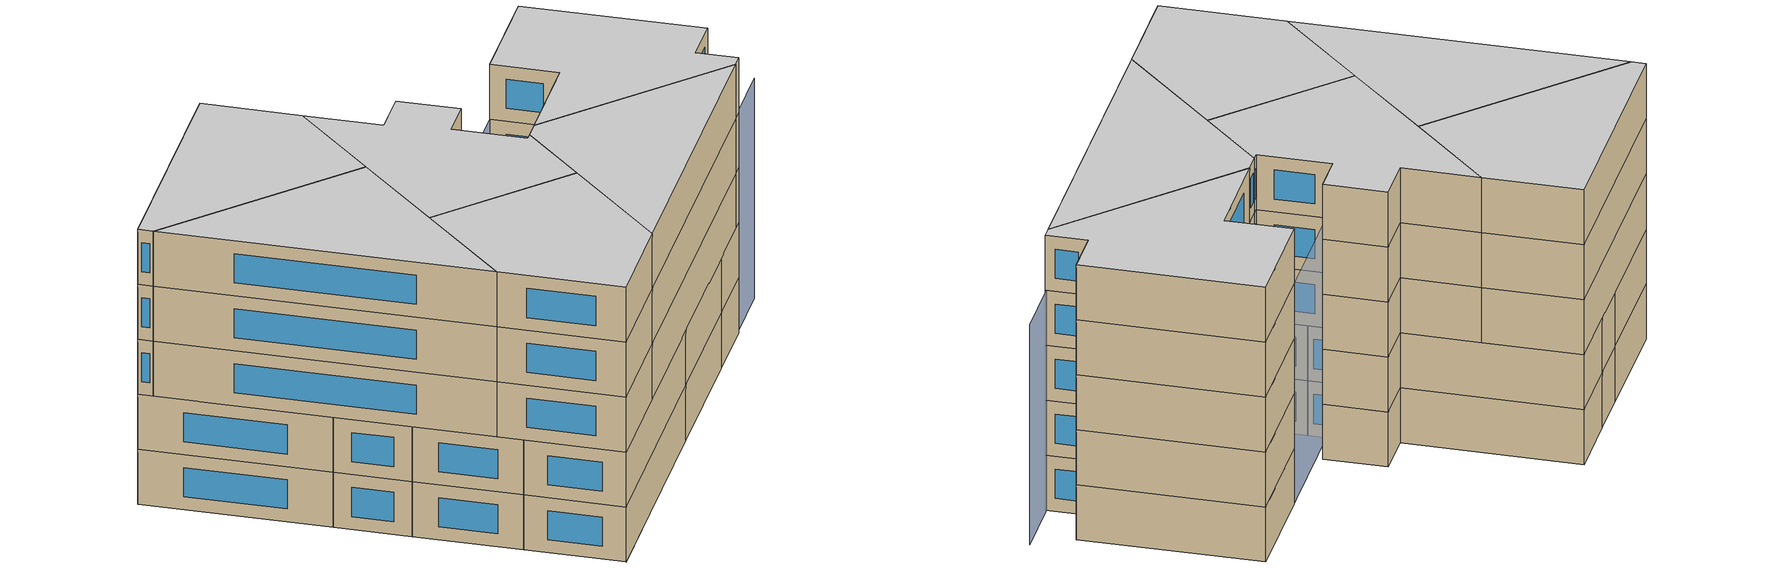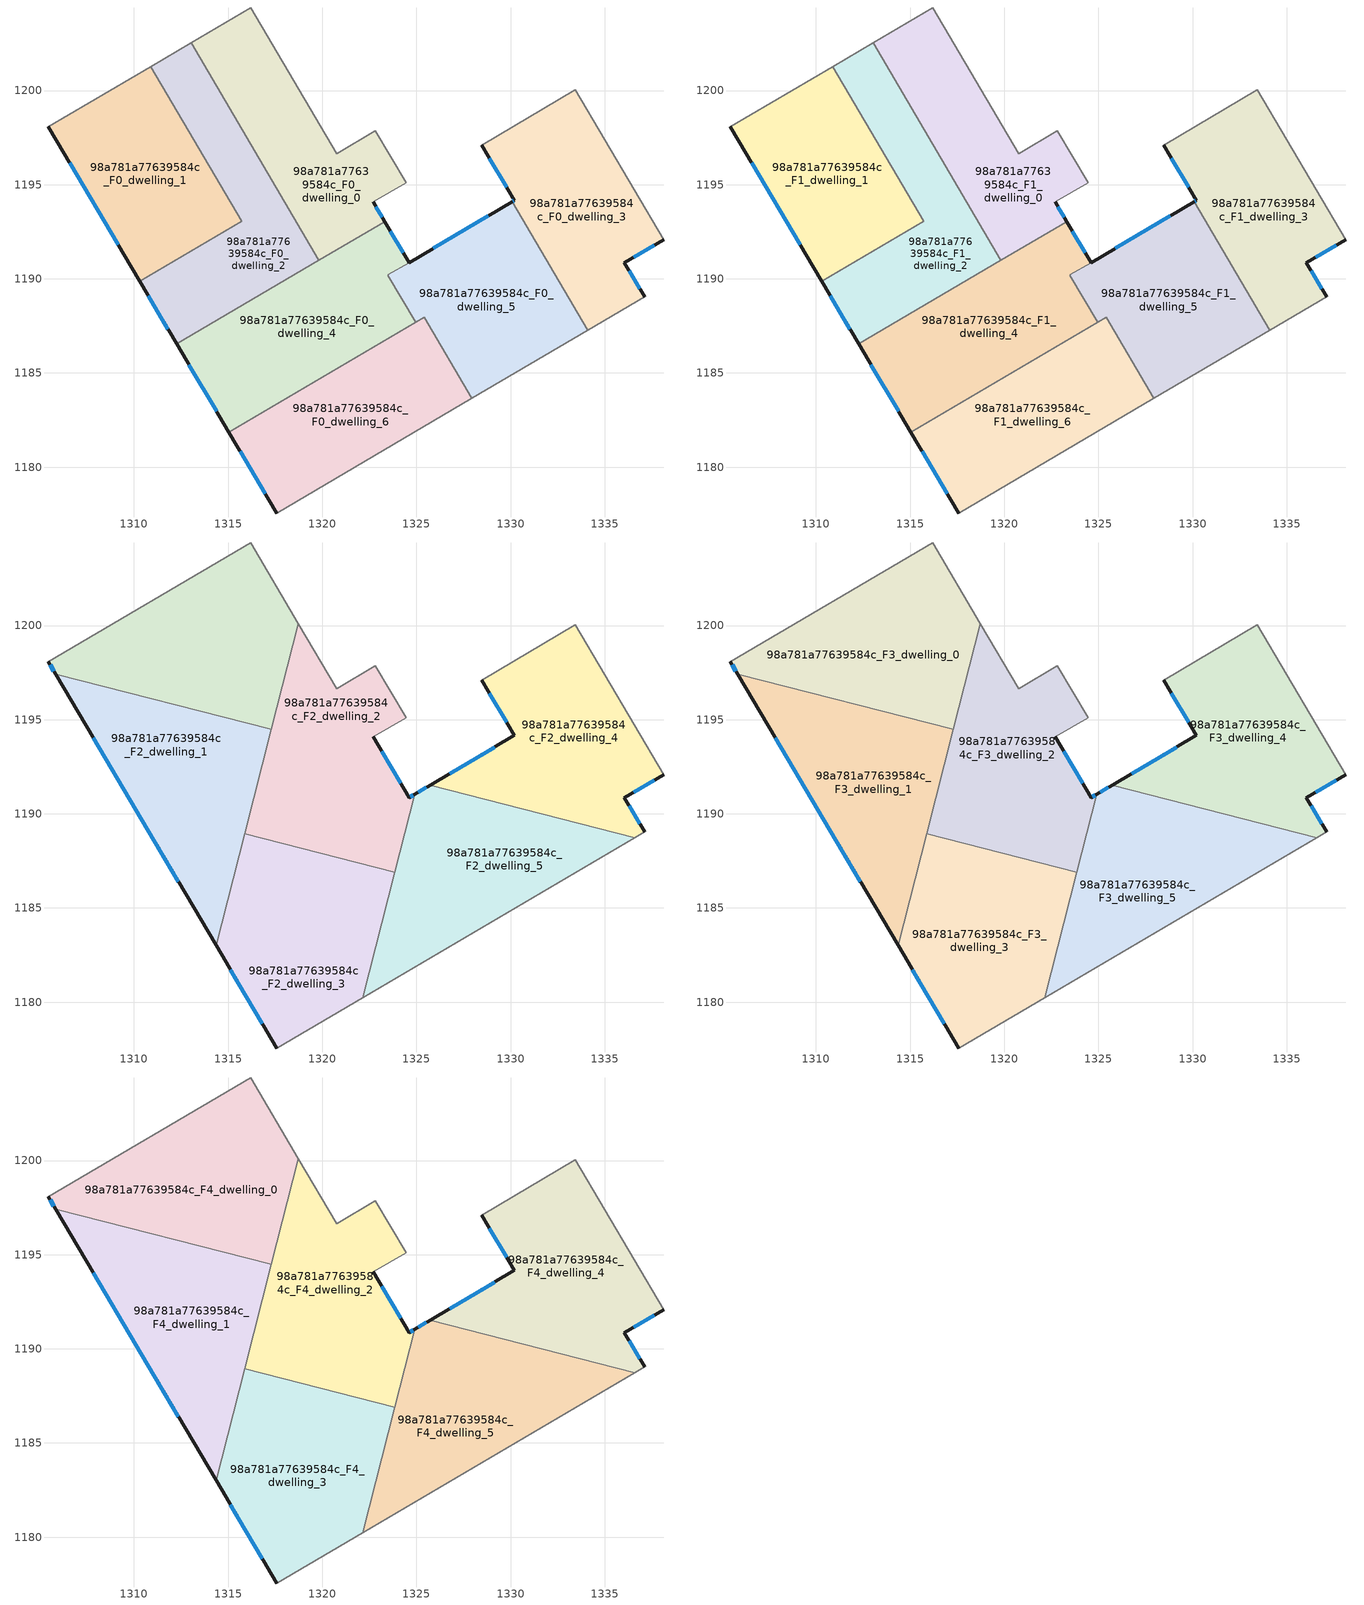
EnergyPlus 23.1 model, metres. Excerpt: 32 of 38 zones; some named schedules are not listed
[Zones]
98a781a77639584c_F0_dwelling_0
 floor ground (EU_floor_Construction): 1322.82,1197.87 1324.45,1195.11 1322.71,1194.08 1323.32,1193.04 1319.82,1190.98 1313.03,1202.53 1316.2,1204.38 1320.77,1196.65 z0
 wall outside (EU_wall_Construction): 1323.32,1193.04 1322.71,1194.08 z0:3
 wall to 98a781a77639584c_F0_dwelling_2 (EU_wall_Construction): 1313.03,1202.53 1319.82,1190.98 z0:3
 wall adiabatic (EU_wall_Construction): 1322.71,1194.08 1324.45,1195.11 1322.82,1197.87 1320.77,1196.65 1316.2,1204.38 1313.03,1202.53 z0:3
 wall to 98a781a77639584c_F0_dwelling_4 (EU_wall_Construction): 1319.82,1190.98 1323.32,1193.04 z0:3
 window (EU_Window_Construction): 1323.18,1193.28 1322.85,1193.84 z0.7:2.3
98a781a77639584c_F0_dwelling_1
 floor ground (EU_floor_Construction): 1310.9,1201.28 1315.72,1193.05 1310.3,1189.87 1305.45,1198.08 z0
 wall outside (EU_wall_Construction): 1305.45,1198.08 1310.3,1189.87 z0:3
 wall adiabatic (EU_wall_Construction): 1310.9,1201.28 1305.45,1198.08 z0:3
 wall to 98a781a77639584c_F0_dwelling_2 (EU_wall_Construction): 1310.3,1189.87 1315.72,1193.05 1310.9,1201.28 z0:3
 window (EU_Window_Construction): 1306.59,1196.15 1309.17,1191.8 z0.7:2.3
98a781a77639584c_F0_dwelling_2
 floor ground (EU_floor_Construction): 1313.03,1202.53 1319.82,1190.98 1312.27,1186.55 1310.3,1189.87 1315.72,1193.05 1310.9,1201.28 z0
 wall outside (EU_wall_Construction): 1310.3,1189.87 1312.27,1186.55 z0:3
 wall adiabatic (EU_wall_Construction): 1313.03,1202.53 1310.9,1201.28 z0:3
 wall to 98a781a77639584c_F0_dwelling_4 (EU_wall_Construction): 1312.27,1186.55 1319.82,1190.98 z0:3
 window (EU_Window_Construction): 1310.77,1189.09 1311.81,1187.33 z0.7:2.3
98a781a77639584c_F0_dwelling_3
 floor ground (EU_floor_Construction): 1333.44,1200.03 1338.14,1192.08 1336.05,1190.86 1337.13,1189.04 1334.11,1187.27 1330.1,1194.1 1330.21,1194.16 1328.46,1197.11 z0
 wall outside (EU_wall_Construction): 1337.13,1189.04 1336.05,1190.86 1338.14,1192.08 / 1328.46,1197.11 1330.21,1194.16 1330.1,1194.1 z0:3
 wall adiabatic (EU_wall_Construction): 1334.11,1187.27 1337.13,1189.04 / 1338.14,1192.08 1333.44,1200.03 1328.46,1197.11 z0:3
 wall to 98a781a77639584c_F0_dwelling_5 (EU_wall_Construction): 1330.1,1194.1 1334.11,1187.27 z0:3
 window (EU_Window_Construction): 1336.54,1191.15 1337.65,1191.8 / 1336.87,1189.47 1336.3,1190.43 / 1330.18,1194.15 1330.13,1194.12 / 1328.87,1196.42 1329.8,1194.85 z0.7:2.3
98a781a77639584c_F0_dwelling_4
 floor ground (EU_floor_Construction): 1323.32,1193.04 1324.61,1190.87 1323.49,1190.21 1324.97,1187.69 1315.04,1181.86 1312.27,1186.55 z0
 wall outside (EU_wall_Construction): 1324.61,1190.87 1323.32,1193.04 / 1312.27,1186.55 1315.04,1181.86 z0:3
 wall to 98a781a77639584c_F0_dwelling_5 (EU_wall_Construction): 1323.49,1190.21 1324.61,1190.87 / 1324.97,1187.69 1323.49,1190.2 z0:3
 wall to 98a781a77639584c_F0_dwelling_6 (EU_wall_Construction): 1315.04,1181.86 1324.97,1187.69 z0:3
 window (EU_Window_Construction): 1324.31,1191.38 1323.63,1192.53 / 1312.92,1185.45 1314.39,1182.96 z0.7:2.3
98a781a77639584c_F0_dwelling_5
 floor ground (EU_floor_Construction): 1330.1,1194.1 1334.11,1187.27 1327.95,1183.65 1325.42,1187.96 1324.97,1187.69 1323.49,1190.2 z0
 wall outside (EU_wall_Construction): 1330.1,1194.1 1324.61,1190.87 z0:3
 wall adiabatic (EU_wall_Construction): 1327.95,1183.65 1334.11,1187.27 z0:3
 wall to 98a781a77639584c_F0_dwelling_6 (EU_wall_Construction): 1324.97,1187.69 1325.42,1187.96 1327.95,1183.65 z0:3
 window (EU_Window_Construction): 1328.81,1193.34 1325.9,1191.63 z0.7:2.3
98a781a77639584c_F0_dwelling_6
 floor ground (EU_floor_Construction): 1325.42,1187.96 1327.95,1183.65 1317.58,1177.56 1315.04,1181.86 z0
 wall outside (EU_wall_Construction): 1315.04,1181.86 1317.58,1177.56 z0:3
 wall adiabatic (EU_wall_Construction): 1317.58,1177.56 1327.95,1183.65 z0:3
 window (EU_Window_Construction): 1315.63,1180.85 1316.98,1178.57 z0.7:2.3
98a781a77639584c_F1_dwelling_0
 floor to 98a781a77639584c_F0_dwelling_0 (EU_floor_Construction): 1322.82,1197.87 1324.45,1195.11 1322.71,1194.08 1323.32,1193.04 1319.82,1190.98 1313.03,1202.53 1316.2,1204.38 1320.77,1196.65 z3
 wall outside (EU_wall_Construction): 1323.32,1193.04 1322.71,1194.08 z3:6
 wall to 98a781a77639584c_F1_dwelling_2 (EU_wall_Construction): 1313.03,1202.53 1319.82,1190.98 z3:6
 wall adiabatic (EU_wall_Construction): 1322.71,1194.08 1324.45,1195.11 1322.82,1197.87 1320.77,1196.65 1316.2,1204.38 1313.03,1202.53 z3:6
 wall to 98a781a77639584c_F1_dwelling_4 (EU_wall_Construction): 1319.82,1190.98 1323.32,1193.04 z3:6
 window (EU_Window_Construction): 1323.18,1193.28 1322.85,1193.84 z3.7:5.3
98a781a77639584c_F1_dwelling_1
 floor to 98a781a77639584c_F0_dwelling_1 (EU_floor_Construction): 1310.9,1201.28 1315.72,1193.05 1310.3,1189.87 1305.45,1198.08 z3
 wall outside (EU_wall_Construction): 1305.45,1198.08 1310.3,1189.87 z3:6
 wall adiabatic (EU_wall_Construction): 1310.9,1201.28 1305.45,1198.08 z3:6
 wall to 98a781a77639584c_F1_dwelling_2 (EU_wall_Construction): 1310.3,1189.87 1315.72,1193.05 1310.9,1201.28 z3:6
 window (EU_Window_Construction): 1306.59,1196.15 1309.17,1191.8 z3.7:5.3
98a781a77639584c_F1_dwelling_2
 floor to 98a781a77639584c_F0_dwelling_2 (EU_floor_Construction): 1313.03,1202.53 1319.82,1190.98 1312.27,1186.55 1310.3,1189.87 1315.72,1193.05 1310.9,1201.28 z3
 wall outside (EU_wall_Construction): 1310.3,1189.87 1312.27,1186.55 z3:6
 wall adiabatic (EU_wall_Construction): 1313.03,1202.53 1310.9,1201.28 z3:6
 wall to 98a781a77639584c_F1_dwelling_4 (EU_wall_Construction): 1312.27,1186.55 1319.82,1190.98 z3:6
 window (EU_Window_Construction): 1310.77,1189.09 1311.81,1187.33 z3.7:5.3
98a781a77639584c_F1_dwelling_3
 floor to 98a781a77639584c_F0_dwelling_3 (EU_floor_Construction): 1333.44,1200.03 1338.14,1192.08 1336.05,1190.86 1337.13,1189.04 1334.11,1187.27 1330.1,1194.1 1330.21,1194.16 1328.46,1197.11 z3
 wall outside (EU_wall_Construction): 1337.13,1189.04 1336.05,1190.86 1338.14,1192.08 / 1328.46,1197.11 1330.21,1194.16 1330.1,1194.1 z3:6
 wall adiabatic (EU_wall_Construction): 1334.11,1187.27 1337.13,1189.04 / 1338.14,1192.08 1333.44,1200.03 1328.46,1197.11 z3:6
 wall to 98a781a77639584c_F1_dwelling_5 (EU_wall_Construction): 1330.1,1194.1 1334.11,1187.27 z3:6
 window (EU_Window_Construction): 1336.54,1191.15 1337.65,1191.8 / 1336.87,1189.47 1336.3,1190.43 / 1330.18,1194.15 1330.13,1194.12 / 1328.87,1196.42 1329.8,1194.85 z3.7:5.3
98a781a77639584c_F1_dwelling_4
 floor to 98a781a77639584c_F0_dwelling_4 (EU_floor_Construction): 1323.32,1193.04 1324.61,1190.87 1323.49,1190.21 1324.97,1187.69 1315.04,1181.86 1312.27,1186.55 z3
 wall outside (EU_wall_Construction): 1324.61,1190.87 1323.32,1193.04 / 1312.27,1186.55 1315.04,1181.86 z3:6
 wall to 98a781a77639584c_F1_dwelling_5 (EU_wall_Construction): 1323.49,1190.21 1324.61,1190.87 / 1324.97,1187.69 1323.49,1190.2 z3:6
 wall to 98a781a77639584c_F1_dwelling_6 (EU_wall_Construction): 1315.04,1181.86 1324.97,1187.69 z3:6
 window (EU_Window_Construction): 1324.31,1191.38 1323.63,1192.53 / 1312.92,1185.45 1314.39,1182.96 z3.7:5.3
98a781a77639584c_F1_dwelling_5
 floor to 98a781a77639584c_F0_dwelling_5 (EU_floor_Construction): 1330.1,1194.1 1334.11,1187.27 1327.95,1183.65 1325.42,1187.96 1324.97,1187.69 1323.49,1190.2 z3
 wall outside (EU_wall_Construction): 1330.1,1194.1 1324.61,1190.87 z3:6
 wall adiabatic (EU_wall_Construction): 1327.95,1183.65 1334.11,1187.27 z3:6
 wall to 98a781a77639584c_F1_dwelling_6 (EU_wall_Construction): 1324.97,1187.69 1325.42,1187.96 1327.95,1183.65 z3:6
 window (EU_Window_Construction): 1328.81,1193.34 1325.9,1191.63 z3.7:5.3
98a781a77639584c_F1_dwelling_6
 floor to 98a781a77639584c_F0_dwelling_6 (EU_floor_Construction): 1325.42,1187.96 1327.95,1183.65 1317.58,1177.56 1315.04,1181.86 z3
 wall outside (EU_wall_Construction): 1315.04,1181.86 1317.58,1177.56 z3:6
 wall adiabatic (EU_wall_Construction): 1317.58,1177.56 1327.95,1183.65 z3:6
 window (EU_Window_Construction): 1315.63,1180.85 1316.98,1178.57 z3.7:5.3
98a781a77639584c_F2_dwelling_0
 floor to 98a781a77639584c_F1_dwelling_1 (EU_floor_Construction): 1310.9,1201.28 1314.45,1195.21 1305.84,1197.42 1305.45,1198.08 z6
 floor to 98a781a77639584c_F1_dwelling_0 (EU_floor_Construction): 1316.2,1204.38 1318.74,1200.08 1317.44,1195.03 1313.03,1202.53 z6
 floor to 98a781a77639584c_F1_dwelling_2 (EU_floor_Construction): 1313.03,1202.53 1317.44,1195.03 1317.3,1194.48 1314.45,1195.21 1310.9,1201.28 z6
 wall outside (EU_wall_Construction): 1305.45,1198.08 1305.84,1197.42 z6:9
 wall to 98a781a77639584c_F2_dwelling_1 (EU_wall_Construction): 1305.84,1197.42 1317.3,1194.48 z6:9
 wall adiabatic (EU_wall_Construction): 1318.74,1200.08 1316.2,1204.38 1305.45,1198.08 z6:9
 wall to 98a781a77639584c_F2_dwelling_2 (EU_wall_Construction): 1317.3,1194.48 1318.74,1200.08 z6:9
 window (EU_Window_Construction): 1305.54,1197.93 1305.75,1197.58 z6.7:8.3
98a781a77639584c_F2_dwelling_1
 floor to 98a781a77639584c_F1_dwelling_2 (EU_floor_Construction): 1317.3,1194.48 1315.8,1188.62 1312.27,1186.55 1310.3,1189.87 1315.72,1193.05 1314.45,1195.21 z6
 floor to 98a781a77639584c_F1_dwelling_1 (EU_floor_Construction): 1314.45,1195.21 1315.72,1193.05 1310.3,1189.87 1305.84,1197.42 z6
 floor to 98a781a77639584c_F1_dwelling_4 (EU_floor_Construction): 1315.8,1188.62 1314.36,1183.01 1312.27,1186.55 z6
 wall outside (EU_wall_Construction): 1305.84,1197.42 1314.36,1183.01 z6:9
 wall to 98a781a77639584c_F2_dwelling_3 (EU_wall_Construction): 1314.36,1183.01 1315.88,1188.93 z6:9
 wall to 98a781a77639584c_F2_dwelling_2 (EU_wall_Construction): 1315.88,1188.93 1317.3,1194.48 z6:9
 window (EU_Window_Construction): 1307.84,1194.04 1312.36,1186.39 z6.7:8.3
98a781a77639584c_F2_dwelling_2
 floor to 98a781a77639584c_F1_dwelling_0 (EU_floor_Construction): 1322.82,1197.87 1324.45,1195.11 1322.71,1194.08 1323.32,1193.04 1319.82,1190.98 1317.44,1195.03 1318.74,1200.08 1320.77,1196.65 z6
 floor to 98a781a77639584c_F1_dwelling_4 (EU_floor_Construction): 1323.32,1193.04 1324.61,1190.87 1323.49,1190.21 1324.33,1188.78 1323.89,1187.06 1323.68,1186.93 1316.19,1188.85 z6
 floor to 98a781a77639584c_F1_dwelling_6 (EU_floor_Construction): 1323.89,1187.06 1323.84,1186.89 1323.68,1186.93 z6
 floor to 98a781a77639584c_F1_dwelling_5 (EU_floor_Construction): 1324.91,1191.04 1324.33,1188.78 1323.49,1190.21 z6
 floor to 98a781a77639584c_F1_dwelling_2 (EU_floor_Construction): 1317.44,1195.03 1319.82,1190.98 1316.19,1188.85 1315.88,1188.93 z6
 wall outside (EU_wall_Construction): 1324.91,1191.04 1324.61,1190.87 1322.71,1194.08 z6:9
 wall to 98a781a77639584c_F2_dwelling_3 (EU_wall_Construction): 1315.88,1188.93 1323.84,1186.89 z6:9
 wall adiabatic (EU_wall_Construction): 1322.71,1194.08 1324.45,1195.11 1322.82,1197.87 1320.77,1196.65 1318.74,1200.08 z6:9
 wall to 98a781a77639584c_F2_dwelling_5 (EU_wall_Construction): 1323.84,1186.89 1324.91,1191.04 z6:9
 window (EU_Window_Construction): 1324.84,1191 1324.68,1190.91 / 1324.16,1191.62 1323.15,1193.33 z6.7:8.3
98a781a77639584c_F2_dwelling_3
 floor to 98a781a77639584c_F1_dwelling_6 (EU_floor_Construction): 1323.84,1186.89 1322.14,1180.24 1317.58,1177.56 1315.04,1181.86 1323.68,1186.93 z6
 floor to 98a781a77639584c_F1_dwelling_4 (EU_floor_Construction): 1323.68,1186.93 1315.04,1181.86 1314.36,1183.01 1315.8,1188.62 1316.19,1188.85 z6
 floor to 98a781a77639584c_F1_dwelling_2 (EU_floor_Construction): 1316.19,1188.85 1315.8,1188.62 1315.88,1188.93 z6
 wall outside (EU_wall_Construction): 1314.36,1183.01 1317.58,1177.56 z6:9
 wall adiabatic (EU_wall_Construction): 1317.58,1177.56 1322.14,1180.24 z6:9
 wall to 98a781a77639584c_F2_dwelling_5 (EU_wall_Construction): 1322.14,1180.24 1323.84,1186.89 z6:9
 window (EU_Window_Construction): 1315.12,1181.73 1316.82,1178.84 z6.7:8.3
98a781a77639584c_F2_dwelling_4
 floor to 98a781a77639584c_F1_dwelling_3 (EU_floor_Construction): 1333.44,1200.03 1338.14,1192.08 1336.05,1190.86 1337.13,1189.04 1336.6,1188.73 1332.66,1189.74 1330.1,1194.1 1330.21,1194.16 1328.46,1197.11 z6
 floor to 98a781a77639584c_F1_dwelling_5 (EU_floor_Construction): 1330.1,1194.1 1332.66,1189.74 1325.72,1191.52 z6
 wall outside (EU_wall_Construction): 1337.13,1189.04 1336.05,1190.86 1338.14,1192.08 / 1328.46,1197.11 1330.21,1194.16 1325.72,1191.52 z6:9
 wall adiabatic (EU_wall_Construction): 1336.6,1188.73 1337.13,1189.04 / 1338.14,1192.08 1333.44,1200.03 1328.46,1197.11 z6:9
 wall to 98a781a77639584c_F2_dwelling_5 (EU_wall_Construction): 1325.72,1191.52 1336.6,1188.73 z6:9
 window (EU_Window_Construction): 1336.54,1191.15 1337.65,1191.8 / 1336.87,1189.47 1336.3,1190.43 / 1329.15,1193.54 1326.78,1192.14 / 1328.87,1196.42 1329.8,1194.85 z6.7:8.3
98a781a77639584c_F2_dwelling_5
 floor to 98a781a77639584c_F1_dwelling_4 (EU_floor_Construction): 1324.33,1188.78 1324.97,1187.69 1323.89,1187.06 z6
 floor to 98a781a77639584c_F1_dwelling_5 (EU_floor_Construction): 1332.66,1189.74 1334.11,1187.27 1327.95,1183.65 1325.42,1187.96 1324.97,1187.69 1324.33,1188.78 1324.91,1191.04 1325.72,1191.52 z6
 floor to 98a781a77639584c_F1_dwelling_3 (EU_floor_Construction): 1336.6,1188.73 1334.11,1187.27 1332.66,1189.74 z6
 floor to 98a781a77639584c_F1_dwelling_6 (EU_floor_Construction): 1325.42,1187.96 1327.95,1183.65 1322.14,1180.24 1323.89,1187.06 z6
 wall outside (EU_wall_Construction): 1325.72,1191.52 1324.91,1191.04 z6:9
 wall adiabatic (EU_wall_Construction): 1322.14,1180.24 1336.6,1188.73 z6:9
 window (EU_Window_Construction): 1325.53,1191.41 1325.1,1191.15 z6.7:8.3
98a781a77639584c_F3_dwelling_0
 floor to 98a781a77639584c_F2_dwelling_0 (EU_floor_Construction): 1316.2,1204.38 1318.74,1200.08 1317.3,1194.48 1305.84,1197.42 1305.45,1198.08 z9
 wall outside (EU_wall_Construction): 1305.45,1198.08 1305.84,1197.42 z9:12
 wall to 98a781a77639584c_F3_dwelling_1 (EU_wall_Construction): 1305.84,1197.42 1317.3,1194.48 z9:12
 wall adiabatic (EU_wall_Construction): 1318.74,1200.08 1316.2,1204.38 1305.45,1198.08 z9:12
 wall to 98a781a77639584c_F3_dwelling_2 (EU_wall_Construction): 1317.3,1194.48 1318.74,1200.08 z9:12
 window (EU_Window_Construction): 1305.54,1197.93 1305.75,1197.58 z9.7:11.3
98a781a77639584c_F3_dwelling_1
 floor to 98a781a77639584c_F2_dwelling_1 (EU_floor_Construction): 1317.3,1194.48 1314.36,1183.01 1305.84,1197.42 z9
 wall outside (EU_wall_Construction): 1305.84,1197.42 1314.36,1183.01 z9:12
 wall to 98a781a77639584c_F3_dwelling_3 (EU_wall_Construction): 1314.36,1183.01 1315.88,1188.93 z9:12
 wall to 98a781a77639584c_F3_dwelling_2 (EU_wall_Construction): 1315.88,1188.93 1317.3,1194.48 z9:12
 window (EU_Window_Construction): 1307.84,1194.04 1312.36,1186.39 z9.7:11.3
98a781a77639584c_F3_dwelling_2
 floor to 98a781a77639584c_F2_dwelling_2 (EU_floor_Construction): 1322.82,1197.87 1324.45,1195.11 1322.71,1194.08 1324.61,1190.87 1324.91,1191.04 1323.84,1186.89 1315.88,1188.93 1318.74,1200.08 1320.77,1196.65 z9
 wall outside (EU_wall_Construction): 1324.91,1191.04 1324.61,1190.87 1322.71,1194.08 z9:12
 wall to 98a781a77639584c_F3_dwelling_3 (EU_wall_Construction): 1315.88,1188.93 1323.84,1186.89 z9:12
 wall adiabatic (EU_wall_Construction): 1322.71,1194.08 1324.45,1195.11 1322.82,1197.87 1320.77,1196.65 1318.74,1200.08 z9:12
 wall to 98a781a77639584c_F3_dwelling_5 (EU_wall_Construction): 1323.84,1186.89 1324.91,1191.04 z9:12
 window (EU_Window_Construction): 1324.84,1191 1324.68,1190.91 / 1324.16,1191.62 1323.15,1193.33 z9.7:11.3
98a781a77639584c_F3_dwelling_3
 floor to 98a781a77639584c_F2_dwelling_3 (EU_floor_Construction): 1323.84,1186.89 1322.14,1180.24 1317.58,1177.56 1314.36,1183.01 1315.88,1188.93 z9
 wall outside (EU_wall_Construction): 1314.36,1183.01 1317.58,1177.56 z9:12
 wall adiabatic (EU_wall_Construction): 1317.58,1177.56 1322.14,1180.24 z9:12
 wall to 98a781a77639584c_F3_dwelling_5 (EU_wall_Construction): 1322.14,1180.24 1323.84,1186.89 z9:12
 window (EU_Window_Construction): 1315.12,1181.73 1316.82,1178.84 z9.7:11.3
98a781a77639584c_F3_dwelling_4
 floor to 98a781a77639584c_F2_dwelling_4 (EU_floor_Construction): 1333.44,1200.03 1338.14,1192.08 1336.05,1190.86 1337.13,1189.04 1336.6,1188.73 1325.72,1191.52 1330.21,1194.16 1328.46,1197.11 z9
 wall outside (EU_wall_Construction): 1337.13,1189.04 1336.05,1190.86 1338.14,1192.08 / 1328.46,1197.11 1330.21,1194.16 1325.72,1191.52 z9:12
 wall adiabatic (EU_wall_Construction): 1336.6,1188.73 1337.13,1189.04 / 1338.14,1192.08 1333.44,1200.03 1328.46,1197.11 z9:12
 wall to 98a781a77639584c_F3_dwelling_5 (EU_wall_Construction): 1325.72,1191.52 1336.6,1188.73 z9:12
 window (EU_Window_Construction): 1336.54,1191.15 1337.65,1191.8 / 1336.87,1189.47 1336.3,1190.43 / 1329.15,1193.54 1326.78,1192.14 / 1328.87,1196.42 1329.8,1194.85 z9.7:11.3
98a781a77639584c_F3_dwelling_5
 floor to 98a781a77639584c_F2_dwelling_5 (EU_floor_Construction): 1336.6,1188.73 1322.14,1180.24 1324.91,1191.04 1325.72,1191.52 z9
 wall outside (EU_wall_Construction): 1325.72,1191.52 1324.91,1191.04 z9:12
 wall adiabatic (EU_wall_Construction): 1322.14,1180.24 1336.6,1188.73 z9:12
 window (EU_Window_Construction): 1325.53,1191.41 1325.1,1191.15 z9.7:11.3
98a781a77639584c_F4_dwelling_0
 floor to 98a781a77639584c_F3_dwelling_0 (EU_floor_Construction): 1316.2,1204.38 1318.74,1200.08 1317.3,1194.48 1305.84,1197.42 1305.45,1198.08 z12
 wall outside (EU_wall_Construction): 1305.45,1198.08 1305.84,1197.42 z12:15
 wall to 98a781a77639584c_F4_dwelling_1 (EU_wall_Construction): 1305.84,1197.42 1317.3,1194.48 z12:15
 wall adiabatic (EU_wall_Construction): 1318.74,1200.08 1316.2,1204.38 1305.45,1198.08 z12:15
 wall to 98a781a77639584c_F4_dwelling_2 (EU_wall_Construction): 1317.3,1194.48 1318.74,1200.08 z12:15
 window (EU_Window_Construction): 1305.54,1197.93 1305.75,1197.58 z12.7:14.3
 ceiling to 98a781a77639584c_F5_dwelling_0 (EU_floor_Construction): 1317.3,1194.48 1318.74,1200.08 1316.2,1204.38 1305.45,1198.08 1305.84,1197.42 z15
98a781a77639584c_F4_dwelling_1
 floor to 98a781a77639584c_F3_dwelling_1 (EU_floor_Construction): 1317.3,1194.48 1314.36,1183.01 1305.84,1197.42 z12
 wall outside (EU_wall_Construction): 1305.84,1197.42 1314.36,1183.01 z12:15
 wall to 98a781a77639584c_F4_dwelling_3 (EU_wall_Construction): 1314.36,1183.01 1315.88,1188.93 z12:15
 wall to 98a781a77639584c_F4_dwelling_2 (EU_wall_Construction): 1315.88,1188.93 1317.3,1194.48 z12:15
 window (EU_Window_Construction): 1307.84,1194.04 1312.36,1186.39 z12.7:14.3
 ceiling to 98a781a77639584c_F5_dwelling_1 (EU_floor_Construction): 1314.36,1183.01 1317.3,1194.48 1305.84,1197.42 z15
98a781a77639584c_F4_dwelling_2
 floor to 98a781a77639584c_F3_dwelling_2 (EU_floor_Construction): 1322.82,1197.87 1324.45,1195.11 1322.71,1194.08 1324.61,1190.87 1324.91,1191.04 1323.84,1186.89 1315.88,1188.93 1318.74,1200.08 1320.77,1196.65 z12
 wall outside (EU_wall_Construction): 1324.91,1191.04 1324.61,1190.87 1322.71,1194.08 z12:15
 wall to 98a781a77639584c_F4_dwelling_3 (EU_wall_Construction): 1315.88,1188.93 1323.84,1186.89 z12:15
 wall adiabatic (EU_wall_Construction): 1322.71,1194.08 1324.45,1195.11 1322.82,1197.87 1320.77,1196.65 1318.74,1200.08 z12:15
 wall to 98a781a77639584c_F4_dwelling_5 (EU_wall_Construction): 1323.84,1186.89 1324.91,1191.04 z12:15
 window (EU_Window_Construction): 1324.84,1191 1324.68,1190.91 / 1324.16,1191.62 1323.15,1193.33 z12.7:14.3
 ceiling to 98a781a77639584c_F5_dwelling_2 (EU_floor_Construction): 1323.84,1186.89 1324.91,1191.04 1324.61,1190.87 1322.71,1194.08 1324.45,1195.11 1322.82,1197.87 1320.77,1196.65 1318.74,1200.08 1315.88,1188.93 z15
98a781a77639584c_F4_dwelling_3
 floor to 98a781a77639584c_F3_dwelling_3 (EU_floor_Construction): 1323.84,1186.89 1322.14,1180.24 1317.58,1177.56 1314.36,1183.01 1315.88,1188.93 z12
 wall outside (EU_wall_Construction): 1314.36,1183.01 1317.58,1177.56 z12:15
 wall adiabatic (EU_wall_Construction): 1317.58,1177.56 1322.14,1180.24 z12:15
 wall to 98a781a77639584c_F4_dwelling_5 (EU_wall_Construction): 1322.14,1180.24 1323.84,1186.89 z12:15
 window (EU_Window_Construction): 1315.12,1181.73 1316.82,1178.84 z12.7:14.3
 ceiling to 98a781a77639584c_F5_dwelling_3 (EU_floor_Construction): 1322.14,1180.24 1323.84,1186.89 1315.88,1188.93 1314.36,1183.01 1317.58,1177.56 z15
98a781a77639584c_F4_dwelling_4
 floor to 98a781a77639584c_F3_dwelling_4 (EU_floor_Construction): 1333.44,1200.03 1338.14,1192.08 1336.05,1190.86 1337.13,1189.04 1336.6,1188.73 1325.72,1191.52 1330.21,1194.16 1328.46,1197.11 z12
 wall outside (EU_wall_Construction): 1337.13,1189.04 1336.05,1190.86 1338.14,1192.08 / 1328.46,1197.11 1330.21,1194.16 1325.72,1191.52 z12:15
 wall adiabatic (EU_wall_Construction): 1336.6,1188.73 1337.13,1189.04 / 1338.14,1192.08 1333.44,1200.03 1328.46,1197.11 z12:15
 wall to 98a781a77639584c_F4_dwelling_5 (EU_wall_Construction): 1325.72,1191.52 1336.6,1188.73 z12:15
 window (EU_Window_Construction): 1336.54,1191.15 1337.65,1191.8 / 1336.87,1189.47 1336.3,1190.43 / 1329.15,1193.54 1326.78,1192.14 / 1328.87,1196.42 1329.8,1194.85 z12.7:14.3
 ceiling to 98a781a77639584c_F5_dwelling_4 (EU_floor_Construction): 1337.13,1189.04 1336.05,1190.86 1338.14,1192.08 1333.44,1200.03 1328.46,1197.11 1330.21,1194.16 1325.72,1191.52 1336.6,1188.73 z15
98a781a77639584c_F4_dwelling_5
 floor to 98a781a77639584c_F3_dwelling_5 (EU_floor_Construction): 1336.6,1188.73 1322.14,1180.24 1324.91,1191.04 1325.72,1191.52 z12
 wall outside (EU_wall_Construction): 1325.72,1191.52 1324.91,1191.04 z12:15
 wall adiabatic (EU_wall_Construction): 1322.14,1180.24 1336.6,1188.73 z12:15
 window (EU_Window_Construction): 1325.53,1191.41 1325.1,1191.15 z12.7:14.3
 ceiling to 98a781a77639584c_F5_dwelling_5 (EU_floor_Construction): 1336.6,1188.73 1325.72,1191.52 1324.91,1191.04 1322.14,1180.24 z15
shading: 1317.58,1177.56 1340.01,1190.82 / 1333.44,1200.03 1322.53,1193.61 / 1322.53,1193.61 1316.2,1204.39 z0:12
[Building]
EU S2 Campaign: North Axis=0; Terrain=City; Solar Distribution=FullExterior
[Site:Location]
Budapest.Ferenc.Liszt.Intl.AP: Latitude=47.437; Longitude=19.256; Time Zone=1; Elevation=185
[SizingPeriod:WeatherFileDays]
AnnualSizingPeriod: Begin Month=1; Begin Day of Month=1; End Month=12; End Day of Month=31; Day of Week for Start Day=Monday; Use Weather File Daylight Saving Period=No; Use Weather File Rain and Snow Indicators=No
[MATERIAL]
EU_InternalMass_Material: Roughness=MediumRough; Thickness=0.1; Conductivity=1; Density=1800; Specific Heat=900; Thermal Absorptance=0.9; Solar Absorptance=0.7; Visible Absorptance=0.7
[MATERIAL:NOMASS] Roughness=MediumRough; Thermal Absorptance=0.9; Solar Absorptance=0.7; Visible Absorptance=0.7
Name | Thermal Resistance
EU_wall_NoMass | 0.832559
EU_floor_NoMass | 0.872794
[WINDOWMATERIAL:SIMPLEGLAZINGSYSTEM]
EU_Window_SimpleGlazing: UFactor=2.79869; Solar Heat Gain Coefficient=0.75; Visible Transmittance=0.75
[CONSTRUCTION]
EU_wall_Construction: EU_wall_NoMass
EU_floor_Construction: EU_floor_NoMass
EU_Window_Construction: EU_Window_SimpleGlazing
EU_InternalMass_Construction: EU_InternalMass_Material
[ZONE] Type=1; Multiplier=1; Ceiling Height=autocalculate; Floor Area=autocalculate; Part of Total Floor Area=Yes
Name | Volume
98a781a77639584c_F0_dwelling_0; 98a781a77639584c_F1_dwelling_0 | 172.38
98a781a77639584c_F2_dwelling_0; 98a781a77639584c_F3_dwelling_0; 98a781a77639584c_F4_dwelling_0 | 210.255
98a781a77639584c_F0_dwelling_1; 98a781a77639584c_F1_dwelling_1 | 180.237
98a781a77639584c_F2_dwelling_1; 98a781a77639584c_F3_dwelling_1; 98a781a77639584c_F4_dwelling_1 | 210.277
98a781a77639584c_F0_dwelling_2; 98a781a77639584c_F1_dwelling_2 | 172.344
98a781a77639584c_F2_dwelling_2; 98a781a77639584c_F3_dwelling_2; 98a781a77639584c_F4_dwelling_2 | 210.27
98a781a77639584c_F0_dwelling_3; 98a781a77639584c_F1_dwelling_3 | 184.14
98a781a77639584c_F2_dwelling_3; 98a781a77639584c_F3_dwelling_3; 98a781a77639584c_F4_dwelling_3 | 210.289
98a781a77639584c_F0_dwelling_4; 98a781a77639584c_F1_dwelling_4 | 197.909
98a781a77639584c_F2_dwelling_4; 98a781a77639584c_F3_dwelling_4; 98a781a77639584c_F4_dwelling_4 | 210.261
98a781a77639584c_F0_dwelling_5; 98a781a77639584c_F1_dwelling_5 | 174.321
98a781a77639584c_F2_dwelling_5; 98a781a77639584c_F3_dwelling_5; 98a781a77639584c_F4_dwelling_5 | 210.271
98a781a77639584c_F0_dwelling_6; 98a781a77639584c_F1_dwelling_6 | 180.211
[INTERNALMASS] Construction=EU_InternalMass_Construction
Name | Zone or ZoneList | Surface Area
98a781a77639584c_F0_dwelling_0_EU_InternalMass | 98a781a77639584c_F0_dwelling_0 | 57.4595
98a781a77639584c_F0_dwelling_1_EU_InternalMass | 98a781a77639584c_F0_dwelling_1 | 60.0805
98a781a77639584c_F0_dwelling_2_EU_InternalMass | 98a781a77639584c_F0_dwelling_2 | 57.4479
98a781a77639584c_F0_dwelling_3_EU_InternalMass | 98a781a77639584c_F0_dwelling_3 | 61.3813
98a781a77639584c_F0_dwelling_4_EU_InternalMass | 98a781a77639584c_F0_dwelling_4 | 65.9683
98a781a77639584c_F0_dwelling_5_EU_InternalMass | 98a781a77639584c_F0_dwelling_5 | 58.1259
98a781a77639584c_F0_dwelling_6_EU_InternalMass | 98a781a77639584c_F0_dwelling_6 | 60.0704
98a781a77639584c_F1_dwelling_0_EU_InternalMass | 98a781a77639584c_F1_dwelling_0 | 57.4595
98a781a77639584c_F1_dwelling_1_EU_InternalMass | 98a781a77639584c_F1_dwelling_1 | 60.0805
98a781a77639584c_F1_dwelling_2_EU_InternalMass | 98a781a77639584c_F1_dwelling_2 | 57.4479
98a781a77639584c_F1_dwelling_3_EU_InternalMass | 98a781a77639584c_F1_dwelling_3 | 61.3813
98a781a77639584c_F1_dwelling_4_EU_InternalMass | 98a781a77639584c_F1_dwelling_4 | 65.9683
98a781a77639584c_F1_dwelling_5_EU_InternalMass | 98a781a77639584c_F1_dwelling_5 | 58.1259
98a781a77639584c_F1_dwelling_6_EU_InternalMass | 98a781a77639584c_F1_dwelling_6 | 60.0704
98a781a77639584c_F2_dwelling_0_EU_InternalMass | 98a781a77639584c_F2_dwelling_0 | 70.0849
98a781a77639584c_F2_dwelling_1_EU_InternalMass | 98a781a77639584c_F2_dwelling_1 | 70.0922
98a781a77639584c_F2_dwelling_2_EU_InternalMass | 98a781a77639584c_F2_dwelling_2 | 70.09
98a781a77639584c_F2_dwelling_3_EU_InternalMass | 98a781a77639584c_F2_dwelling_3 | 70.0962
98a781a77639584c_F2_dwelling_4_EU_InternalMass | 98a781a77639584c_F2_dwelling_4 | 70.0872
98a781a77639584c_F2_dwelling_5_EU_InternalMass | 98a781a77639584c_F2_dwelling_5 | 70.0903
98a781a77639584c_F3_dwelling_0_EU_InternalMass | 98a781a77639584c_F3_dwelling_0 | 70.0849
98a781a77639584c_F3_dwelling_1_EU_InternalMass | 98a781a77639584c_F3_dwelling_1 | 70.0922
98a781a77639584c_F3_dwelling_2_EU_InternalMass | 98a781a77639584c_F3_dwelling_2 | 70.09
98a781a77639584c_F3_dwelling_3_EU_InternalMass | 98a781a77639584c_F3_dwelling_3 | 70.0962
98a781a77639584c_F3_dwelling_4_EU_InternalMass | 98a781a77639584c_F3_dwelling_4 | 70.0872
98a781a77639584c_F3_dwelling_5_EU_InternalMass | 98a781a77639584c_F3_dwelling_5 | 70.0903
98a781a77639584c_F4_dwelling_0_EU_InternalMass | 98a781a77639584c_F4_dwelling_0 | 70.0849
98a781a77639584c_F4_dwelling_1_EU_InternalMass | 98a781a77639584c_F4_dwelling_1 | 70.0922
98a781a77639584c_F4_dwelling_2_EU_InternalMass | 98a781a77639584c_F4_dwelling_2 | 70.09
98a781a77639584c_F4_dwelling_3_EU_InternalMass | 98a781a77639584c_F4_dwelling_3 | 70.0962
98a781a77639584c_F4_dwelling_4_EU_InternalMass | 98a781a77639584c_F4_dwelling_4 | 70.0872
98a781a77639584c_F4_dwelling_5_EU_InternalMass | 98a781a77639584c_F4_dwelling_5 | 70.0903
[OTHEREQUIPMENT] Fuel Type=Electricity; Design Level Calculation Method=Watts/Area; Power per Zone Floor Area=1; Fraction Latent=0; Fraction Radiant=0; Fraction Lost=0; Carbon Dioxide Generation Rate=0; EndUse Subcategory=EU_Step8_InternalGains
Name | Zone or ZoneList or Space or SpaceList | Schedule
EU_Step8_InternalGain_98a781a77639584c_F0_dwelling_0_f000 | 98a781a77639584c_F0_dwelling_0 | EU_Step8_GainSchedule_98a781a77639584c_F0_dwelling_0_f000
EU_Step8_InternalGain_98a781a77639584c_F0_dwelling_1_f000 | 98a781a77639584c_F0_dwelling_1 | EU_Step8_GainSchedule_98a781a77639584c_F0_dwelling_1_f000
EU_Step8_InternalGain_98a781a77639584c_F0_dwelling_2_f000 | 98a781a77639584c_F0_dwelling_2 | EU_Step8_GainSchedule_98a781a77639584c_F0_dwelling_2_f000
EU_Step8_InternalGain_98a781a77639584c_F0_dwelling_3_f000 | 98a781a77639584c_F0_dwelling_3 | EU_Step8_GainSchedule_98a781a77639584c_F0_dwelling_3_f000
EU_Step8_InternalGain_98a781a77639584c_F0_dwelling_4_f000 | 98a781a77639584c_F0_dwelling_4 | EU_Step8_GainSchedule_98a781a77639584c_F0_dwelling_4_f000
EU_Step8_InternalGain_98a781a77639584c_F0_dwelling_5_f000 | 98a781a77639584c_F0_dwelling_5 | EU_Step8_GainSchedule_98a781a77639584c_F0_dwelling_5_f000
EU_Step8_InternalGain_98a781a77639584c_F0_dwelling_6_f000 | 98a781a77639584c_F0_dwelling_6 | EU_Step8_GainSchedule_98a781a77639584c_F0_dwelling_6_f000
EU_Step8_InternalGain_98a781a77639584c_F1_dwelling_0_f000 | 98a781a77639584c_F1_dwelling_0 | EU_Step8_GainSchedule_98a781a77639584c_F1_dwelling_0_f000
EU_Step8_InternalGain_98a781a77639584c_F1_dwelling_1_f000 | 98a781a77639584c_F1_dwelling_1 | EU_Step8_GainSchedule_98a781a77639584c_F1_dwelling_1_f000
EU_Step8_InternalGain_98a781a77639584c_F1_dwelling_2_f000 | 98a781a77639584c_F1_dwelling_2 | EU_Step8_GainSchedule_98a781a77639584c_F1_dwelling_2_f000
EU_Step8_InternalGain_98a781a77639584c_F1_dwelling_3_f000 | 98a781a77639584c_F1_dwelling_3 | EU_Step8_GainSchedule_98a781a77639584c_F1_dwelling_3_f000
EU_Step8_InternalGain_98a781a77639584c_F1_dwelling_4_f000 | 98a781a77639584c_F1_dwelling_4 | EU_Step8_GainSchedule_98a781a77639584c_F1_dwelling_4_f000
EU_Step8_InternalGain_98a781a77639584c_F1_dwelling_5_f000 | 98a781a77639584c_F1_dwelling_5 | EU_Step8_GainSchedule_98a781a77639584c_F1_dwelling_5_f000
EU_Step8_InternalGain_98a781a77639584c_F1_dwelling_6_f000 | 98a781a77639584c_F1_dwelling_6 | EU_Step8_GainSchedule_98a781a77639584c_F1_dwelling_6_f000
EU_Step8_InternalGain_98a781a77639584c_F2_dwelling_0_f000 | 98a781a77639584c_F2_dwelling_0 | EU_Step8_GainSchedule_98a781a77639584c_F2_dwelling_0_f000
EU_Step8_InternalGain_98a781a77639584c_F2_dwelling_1_f000 | 98a781a77639584c_F2_dwelling_1 | EU_Step8_GainSchedule_98a781a77639584c_F2_dwelling_1_f000
EU_Step8_InternalGain_98a781a77639584c_F2_dwelling_2_f000 | 98a781a77639584c_F2_dwelling_2 | EU_Step8_GainSchedule_98a781a77639584c_F2_dwelling_2_f000
EU_Step8_InternalGain_98a781a77639584c_F2_dwelling_3_f000 | 98a781a77639584c_F2_dwelling_3 | EU_Step8_GainSchedule_98a781a77639584c_F2_dwelling_3_f000
EU_Step8_InternalGain_98a781a77639584c_F2_dwelling_4_f000 | 98a781a77639584c_F2_dwelling_4 | EU_Step8_GainSchedule_98a781a77639584c_F2_dwelling_4_f000
EU_Step8_InternalGain_98a781a77639584c_F2_dwelling_5_f000 | 98a781a77639584c_F2_dwelling_5 | EU_Step8_GainSchedule_98a781a77639584c_F2_dwelling_5_f000
EU_Step8_InternalGain_98a781a77639584c_F3_dwelling_0_f000 | 98a781a77639584c_F3_dwelling_0 | EU_Step8_GainSchedule_98a781a77639584c_F3_dwelling_0_f000
EU_Step8_InternalGain_98a781a77639584c_F3_dwelling_1_f000 | 98a781a77639584c_F3_dwelling_1 | EU_Step8_GainSchedule_98a781a77639584c_F3_dwelling_1_f000
EU_Step8_InternalGain_98a781a77639584c_F3_dwelling_2_f000 | 98a781a77639584c_F3_dwelling_2 | EU_Step8_GainSchedule_98a781a77639584c_F3_dwelling_2_f000
EU_Step8_InternalGain_98a781a77639584c_F3_dwelling_3_f000 | 98a781a77639584c_F3_dwelling_3 | EU_Step8_GainSchedule_98a781a77639584c_F3_dwelling_3_f000
EU_Step8_InternalGain_98a781a77639584c_F3_dwelling_4_f000 | 98a781a77639584c_F3_dwelling_4 | EU_Step8_GainSchedule_98a781a77639584c_F3_dwelling_4_f000
EU_Step8_InternalGain_98a781a77639584c_F3_dwelling_5_f000 | 98a781a77639584c_F3_dwelling_5 | EU_Step8_GainSchedule_98a781a77639584c_F3_dwelling_5_f000
EU_Step8_InternalGain_98a781a77639584c_F4_dwelling_0_f000 | 98a781a77639584c_F4_dwelling_0 | EU_Step8_GainSchedule_98a781a77639584c_F4_dwelling_0_f000
EU_Step8_InternalGain_98a781a77639584c_F4_dwelling_1_f000 | 98a781a77639584c_F4_dwelling_1 | EU_Step8_GainSchedule_98a781a77639584c_F4_dwelling_1_f000
EU_Step8_InternalGain_98a781a77639584c_F4_dwelling_2_f000 | 98a781a77639584c_F4_dwelling_2 | EU_Step8_GainSchedule_98a781a77639584c_F4_dwelling_2_f000
EU_Step8_InternalGain_98a781a77639584c_F4_dwelling_3_f000 | 98a781a77639584c_F4_dwelling_3 | EU_Step8_GainSchedule_98a781a77639584c_F4_dwelling_3_f000
EU_Step8_InternalGain_98a781a77639584c_F4_dwelling_4_f000 | 98a781a77639584c_F4_dwelling_4 | EU_Step8_GainSchedule_98a781a77639584c_F4_dwelling_4_f000
EU_Step8_InternalGain_98a781a77639584c_F4_dwelling_5_f000 | 98a781a77639584c_F4_dwelling_5 | EU_Step8_GainSchedule_98a781a77639584c_F4_dwelling_5_f000
[ZONEVENTILATION:DESIGNFLOWRATE] Schedule=EU_AlwaysOn; Design Flow Rate Calculation Method=AirChanges/Hour; Air Changes per Hour=0.475469; Ventilation Type=Natural; Fan Pressure Rise=0; Fan Total Efficiency=1; Constant Term Coefficient=1; Temperature Term Coefficient=0; Velocity Term Coefficient=0; Velocity Squared Term Coefficient=0; Minimum Indoor Temperature=-100; Maximum Indoor Temperature=100; Delta Temperature=-100; Minimum Outdoor Temperature=-100; Maximum Outdoor Temperature=100; Maximum Wind Speed=40
Name | Zone or ZoneList or Space or SpaceList
EU_ConstantAir_98a781a77639584c_F0_dwelling_0 | 98a781a77639584c_F0_dwelling_0
EU_ConstantAir_98a781a77639584c_F0_dwelling_1 | 98a781a77639584c_F0_dwelling_1
EU_ConstantAir_98a781a77639584c_F0_dwelling_2 | 98a781a77639584c_F0_dwelling_2
EU_ConstantAir_98a781a77639584c_F0_dwelling_3 | 98a781a77639584c_F0_dwelling_3
EU_ConstantAir_98a781a77639584c_F0_dwelling_4 | 98a781a77639584c_F0_dwelling_4
EU_ConstantAir_98a781a77639584c_F0_dwelling_5 | 98a781a77639584c_F0_dwelling_5
EU_ConstantAir_98a781a77639584c_F0_dwelling_6 | 98a781a77639584c_F0_dwelling_6
EU_ConstantAir_98a781a77639584c_F1_dwelling_0 | 98a781a77639584c_F1_dwelling_0
EU_ConstantAir_98a781a77639584c_F1_dwelling_1 | 98a781a77639584c_F1_dwelling_1
EU_ConstantAir_98a781a77639584c_F1_dwelling_2 | 98a781a77639584c_F1_dwelling_2
EU_ConstantAir_98a781a77639584c_F1_dwelling_3 | 98a781a77639584c_F1_dwelling_3
EU_ConstantAir_98a781a77639584c_F1_dwelling_4 | 98a781a77639584c_F1_dwelling_4
EU_ConstantAir_98a781a77639584c_F1_dwelling_5 | 98a781a77639584c_F1_dwelling_5
EU_ConstantAir_98a781a77639584c_F1_dwelling_6 | 98a781a77639584c_F1_dwelling_6
EU_ConstantAir_98a781a77639584c_F2_dwelling_0 | 98a781a77639584c_F2_dwelling_0
EU_ConstantAir_98a781a77639584c_F2_dwelling_1 | 98a781a77639584c_F2_dwelling_1
EU_ConstantAir_98a781a77639584c_F2_dwelling_2 | 98a781a77639584c_F2_dwelling_2
EU_ConstantAir_98a781a77639584c_F2_dwelling_3 | 98a781a77639584c_F2_dwelling_3
EU_ConstantAir_98a781a77639584c_F2_dwelling_4 | 98a781a77639584c_F2_dwelling_4
EU_ConstantAir_98a781a77639584c_F2_dwelling_5 | 98a781a77639584c_F2_dwelling_5
EU_ConstantAir_98a781a77639584c_F3_dwelling_0 | 98a781a77639584c_F3_dwelling_0
EU_ConstantAir_98a781a77639584c_F3_dwelling_1 | 98a781a77639584c_F3_dwelling_1
EU_ConstantAir_98a781a77639584c_F3_dwelling_2 | 98a781a77639584c_F3_dwelling_2
EU_ConstantAir_98a781a77639584c_F3_dwelling_3 | 98a781a77639584c_F3_dwelling_3
EU_ConstantAir_98a781a77639584c_F3_dwelling_4 | 98a781a77639584c_F3_dwelling_4
EU_ConstantAir_98a781a77639584c_F3_dwelling_5 | 98a781a77639584c_F3_dwelling_5
EU_ConstantAir_98a781a77639584c_F4_dwelling_0 | 98a781a77639584c_F4_dwelling_0
EU_ConstantAir_98a781a77639584c_F4_dwelling_1 | 98a781a77639584c_F4_dwelling_1
EU_ConstantAir_98a781a77639584c_F4_dwelling_2 | 98a781a77639584c_F4_dwelling_2
EU_ConstantAir_98a781a77639584c_F4_dwelling_3 | 98a781a77639584c_F4_dwelling_3
EU_ConstantAir_98a781a77639584c_F4_dwelling_4 | 98a781a77639584c_F4_dwelling_4
EU_ConstantAir_98a781a77639584c_F4_dwelling_5 | 98a781a77639584c_F4_dwelling_5
[HVACTEMPLATE:ZONE:IDEALLOADSAIRSYSTEM] System Availability Schedule=EU_AlwaysOn; Maximum Heating Supply Air Temperature=50; Minimum Cooling Supply Air Temperature=13; Maximum Heating Supply Air Humidity Ratio=0.0156; Minimum Cooling Supply Air Humidity Ratio=0.0077; Heating Limit=NoLimit; Cooling Limit=NoLimit; Heating Availability Schedule=EU_AlwaysOn; Cooling Availability Schedule=EU_CoolingOff; Dehumidification Control Type=ConstantSensibleHeatRatio; Cooling Sensible Heat Ratio=0.7; Dehumidification Setpoint=60; Humidification Control Type=None; Humidification Setpoint=30; Outdoor Air Method=None; Outdoor Air Flow Rate per Person=0.00944; Outdoor Air Flow Rate per Zone Floor Area=0; Outdoor Air Flow Rate per Zone=0; Demand Controlled Ventilation Type=None; Outdoor Air Economizer Type=NoEconomizer; Heat Recovery Type=None; Sensible Heat Recovery Effectiveness=0.7; Latent Heat Recovery Effectiveness=0.65
Name | Template Thermostat
98a781a77639584c_F0_dwelling_0 | EU_HeatOnly_98a781a77639584c_F0_dwelling_0
98a781a77639584c_F0_dwelling_1 | EU_HeatOnly_98a781a77639584c_F0_dwelling_1
98a781a77639584c_F0_dwelling_2 | EU_HeatOnly_98a781a77639584c_F0_dwelling_2
98a781a77639584c_F0_dwelling_3 | EU_HeatOnly_98a781a77639584c_F0_dwelling_3
98a781a77639584c_F0_dwelling_4 | EU_HeatOnly_98a781a77639584c_F0_dwelling_4
98a781a77639584c_F0_dwelling_5 | EU_HeatOnly_98a781a77639584c_F0_dwelling_5
98a781a77639584c_F0_dwelling_6 | EU_HeatOnly_98a781a77639584c_F0_dwelling_6
98a781a77639584c_F1_dwelling_0 | EU_HeatOnly_98a781a77639584c_F1_dwelling_0
98a781a77639584c_F1_dwelling_1 | EU_HeatOnly_98a781a77639584c_F1_dwelling_1
98a781a77639584c_F1_dwelling_2 | EU_HeatOnly_98a781a77639584c_F1_dwelling_2
98a781a77639584c_F1_dwelling_3 | EU_HeatOnly_98a781a77639584c_F1_dwelling_3
98a781a77639584c_F1_dwelling_4 | EU_HeatOnly_98a781a77639584c_F1_dwelling_4
98a781a77639584c_F1_dwelling_5 | EU_HeatOnly_98a781a77639584c_F1_dwelling_5
98a781a77639584c_F1_dwelling_6 | EU_HeatOnly_98a781a77639584c_F1_dwelling_6
98a781a77639584c_F2_dwelling_0 | EU_HeatOnly_98a781a77639584c_F2_dwelling_0
98a781a77639584c_F2_dwelling_1 | EU_HeatOnly_98a781a77639584c_F2_dwelling_1
98a781a77639584c_F2_dwelling_2 | EU_HeatOnly_98a781a77639584c_F2_dwelling_2
98a781a77639584c_F2_dwelling_3 | EU_HeatOnly_98a781a77639584c_F2_dwelling_3
98a781a77639584c_F2_dwelling_4 | EU_HeatOnly_98a781a77639584c_F2_dwelling_4
98a781a77639584c_F2_dwelling_5 | EU_HeatOnly_98a781a77639584c_F2_dwelling_5
98a781a77639584c_F3_dwelling_0 | EU_HeatOnly_98a781a77639584c_F3_dwelling_0
98a781a77639584c_F3_dwelling_1 | EU_HeatOnly_98a781a77639584c_F3_dwelling_1
98a781a77639584c_F3_dwelling_2 | EU_HeatOnly_98a781a77639584c_F3_dwelling_2
98a781a77639584c_F3_dwelling_3 | EU_HeatOnly_98a781a77639584c_F3_dwelling_3
98a781a77639584c_F3_dwelling_4 | EU_HeatOnly_98a781a77639584c_F3_dwelling_4
98a781a77639584c_F3_dwelling_5 | EU_HeatOnly_98a781a77639584c_F3_dwelling_5
98a781a77639584c_F4_dwelling_0 | EU_HeatOnly_98a781a77639584c_F4_dwelling_0
98a781a77639584c_F4_dwelling_1 | EU_HeatOnly_98a781a77639584c_F4_dwelling_1
98a781a77639584c_F4_dwelling_2 | EU_HeatOnly_98a781a77639584c_F4_dwelling_2
98a781a77639584c_F4_dwelling_3 | EU_HeatOnly_98a781a77639584c_F4_dwelling_3
98a781a77639584c_F4_dwelling_4 | EU_HeatOnly_98a781a77639584c_F4_dwelling_4
98a781a77639584c_F4_dwelling_5 | EU_HeatOnly_98a781a77639584c_F4_dwelling_5
[SIZING:ZONE] Zone Cooling Design Supply Air Temperature Input Method=SupplyAirTemperature; Zone Cooling Design Supply Air Temperature=13; Zone Heating Design Supply Air Temperature Input Method=SupplyAirTemperature; Zone Heating Design Supply Air Temperature=50; Zone Cooling Design Supply Air Humidity Ratio=0.008; Zone Heating Design Supply Air Humidity Ratio=0.008; Cooling Design Air Flow Method=DesignDay; Cooling Design Air Flow Rate=0; Cooling Minimum Air Flow per Zone Floor Area=0.000762; Cooling Minimum Air Flow=0; Cooling Minimum Air Flow Fraction=0.2; Heating Design Air Flow Method=DesignDay; Heating Design Air Flow Rate=0; Heating Maximum Air Flow per Zone Floor Area=0.002032; Heating Maximum Air Flow=0.141576; Heating Maximum Air Flow Fraction=0.3; Account for Dedicated Outdoor Air System=No; Dedicated Outdoor Air System Control Strategy=NeutralSupplyAir; Dedicated Outdoor Air Low Setpoint Temperature for Design=autosize; Dedicated Outdoor Air High Setpoint Temperature for Design=autosize; Zone Load Sizing Method=Sensible Load Only No Latent Load; Zone Latent Cooling Design Supply Air Humidity Ratio Input Method=HumidityRatioDifference; Zone Cooling Design Supply Air Humidity Ratio Difference=0.005; Zone Latent Heating Design Supply Air Humidity Ratio Input Method=HumidityRatioDifference; Zone Humidification Design Supply Air Humidity Ratio Difference=0.005
98a781a77639584c_F0_dwelling_0; 98a781a77639584c_F0_dwelling_1; 98a781a77639584c_F0_dwelling_2; 98a781a77639584c_F0_dwelling_3; 98a781a77639584c_F0_dwelling_4; 98a781a77639584c_F0_dwelling_5; 98a781a77639584c_F0_dwelling_6; 98a781a77639584c_F1_dwelling_0; 98a781a77639584c_F1_dwelling_1; 98a781a77639584c_F1_dwelling_2; 98a781a77639584c_F1_dwelling_3; 98a781a77639584c_F1_dwelling_4; 98a781a77639584c_F1_dwelling_5; 98a781a77639584c_F1_dwelling_6; 98a781a77639584c_F2_dwelling_0; 98a781a77639584c_F2_dwelling_1; 98a781a77639584c_F2_dwelling_2; 98a781a77639584c_F2_dwelling_3; 98a781a77639584c_F2_dwelling_4; 98a781a77639584c_F2_dwelling_5; 98a781a77639584c_F3_dwelling_0; 98a781a77639584c_F3_dwelling_1; 98a781a77639584c_F3_dwelling_2; 98a781a77639584c_F3_dwelling_3; 98a781a77639584c_F3_dwelling_4; 98a781a77639584c_F3_dwelling_5; 98a781a77639584c_F4_dwelling_0; 98a781a77639584c_F4_dwelling_1; 98a781a77639584c_F4_dwelling_2; 98a781a77639584c_F4_dwelling_3; 98a781a77639584c_F4_dwelling_4; 98a781a77639584c_F4_dwelling_5
[SCHEDULE:FILE] Column Number=1; Rows to Skip at Top=0; Number of Hours of Data=8760; Column Separator=Comma; Interpolate to Timestep=No; Minutes per Item=60; Adjust Schedule for Daylight Savings=Yes
Name | File
EU_Step8_GainSchedule_98a781a77639584c_F0_dwelling_0_f000 | ../../schedules/98a781a77639584c/98a781a77639584c_F0_dwelling_0_f000_gain.csv
EU_Step8_GainSchedule_98a781a77639584c_F0_dwelling_1_f000 | ../../schedules/98a781a77639584c/98a781a77639584c_F0_dwelling_1_f000_gain.csv
EU_Step8_GainSchedule_98a781a77639584c_F0_dwelling_2_f000 | ../../schedules/98a781a77639584c/98a781a77639584c_F0_dwelling_2_f000_gain.csv
EU_Step8_GainSchedule_98a781a77639584c_F0_dwelling_3_f000 | ../../schedules/98a781a77639584c/98a781a77639584c_F0_dwelling_3_f000_gain.csv
EU_Step8_GainSchedule_98a781a77639584c_F0_dwelling_4_f000 | ../../schedules/98a781a77639584c/98a781a77639584c_F0_dwelling_4_f000_gain.csv
EU_Step8_GainSchedule_98a781a77639584c_F0_dwelling_5_f000 | ../../schedules/98a781a77639584c/98a781a77639584c_F0_dwelling_5_f000_gain.csv
EU_Step8_GainSchedule_98a781a77639584c_F0_dwelling_6_f000 | ../../schedules/98a781a77639584c/98a781a77639584c_F0_dwelling_6_f000_gain.csv
EU_Step8_GainSchedule_98a781a77639584c_F1_dwelling_0_f000 | ../../schedules/98a781a77639584c/98a781a77639584c_F1_dwelling_0_f000_gain.csv
EU_Step8_GainSchedule_98a781a77639584c_F1_dwelling_1_f000 | ../../schedules/98a781a77639584c/98a781a77639584c_F1_dwelling_1_f000_gain.csv
EU_Step8_GainSchedule_98a781a77639584c_F1_dwelling_2_f000 | ../../schedules/98a781a77639584c/98a781a77639584c_F1_dwelling_2_f000_gain.csv
EU_Step8_GainSchedule_98a781a77639584c_F1_dwelling_3_f000 | ../../schedules/98a781a77639584c/98a781a77639584c_F1_dwelling_3_f000_gain.csv
EU_Step8_GainSchedule_98a781a77639584c_F1_dwelling_4_f000 | ../../schedules/98a781a77639584c/98a781a77639584c_F1_dwelling_4_f000_gain.csv
EU_Step8_GainSchedule_98a781a77639584c_F1_dwelling_5_f000 | ../../schedules/98a781a77639584c/98a781a77639584c_F1_dwelling_5_f000_gain.csv
EU_Step8_GainSchedule_98a781a77639584c_F1_dwelling_6_f000 | ../../schedules/98a781a77639584c/98a781a77639584c_F1_dwelling_6_f000_gain.csv
EU_Step8_GainSchedule_98a781a77639584c_F2_dwelling_0_f000 | ../../schedules/98a781a77639584c/98a781a77639584c_F2_dwelling_0_f000_gain.csv
